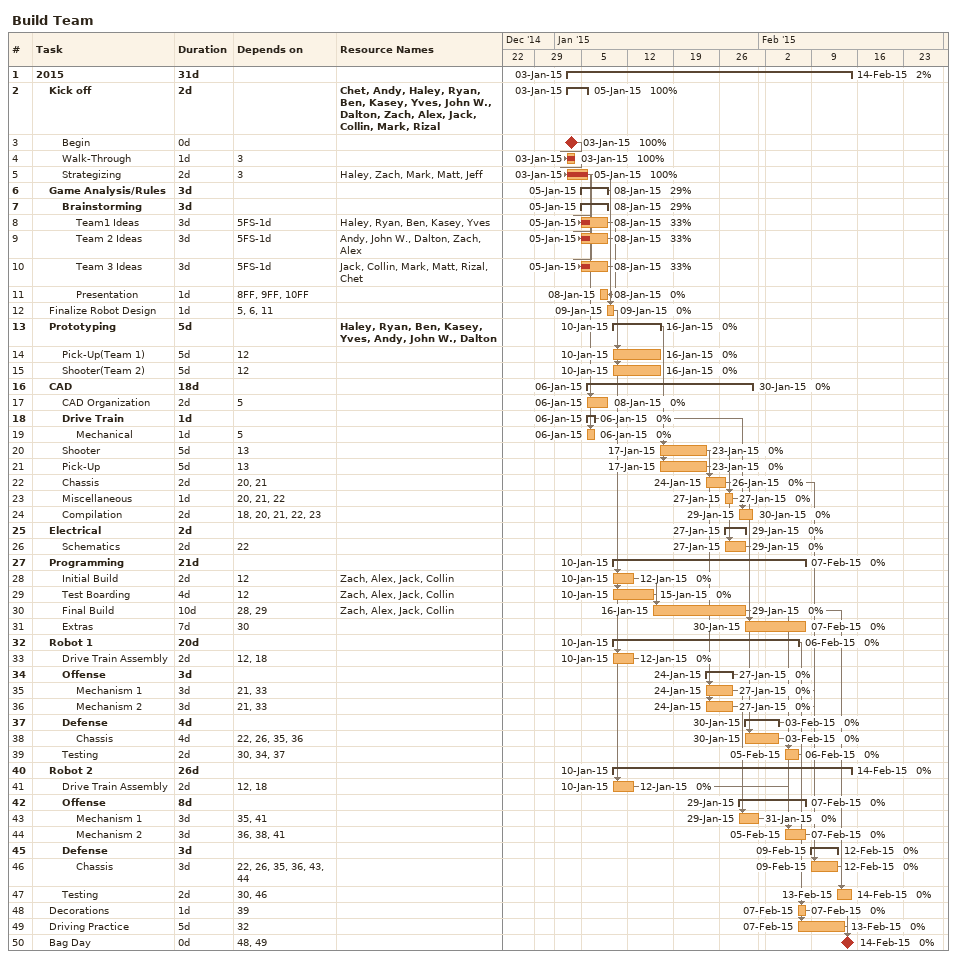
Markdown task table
Build Team

| ID | Level | Task | Duration | Start | Finish | Predecessors | Resources | % complete |
|---|---|---|---|---|---|---|---|---|
| 1 | 1 | **2015** | 31d | 2015-01-03 | 2015-02-14 |  |  | 2 |
| 2 | 2 | **Kick off** | 2d | 2015-01-03 | 2015-01-05 |  | Chet, Andy, Haley, Ryan, Ben, Kasey, Yves, John W., Dalton, Zach, Alex, Jack, Collin, Mark, Rizal | 100 |
| 3 | 3 | Begin | 0d | 2015-01-03 | 2015-01-03 |  |  | 100 |
| 4 | 3 | Walk-Through | 1d | 2015-01-03 | 2015-01-03 | 3 |  | 100 |
| 5 | 3 | Strategizing | 2d | 2015-01-03 | 2015-01-05 | 3 | Haley, Zach, Mark, Matt, Jeff | 100 |
| 6 | 2 | **Game Analysis/Rules** | 3d | 2015-01-05 | 2015-01-08 |  |  | 29 |
| 7 | 3 | **Brainstorming** | 3d | 2015-01-05 | 2015-01-08 |  |  | 29 |
| 8 | 4 | Team1 Ideas | 3d | 2015-01-05 | 2015-01-08 | 5FS-1d | Haley, Ryan, Ben, Kasey, Yves | 33 |
| 9 | 4 | Team 2 Ideas | 3d | 2015-01-05 | 2015-01-08 | 5FS-1d | Andy, John W., Dalton, Zach, Alex | 33 |
| 10 | 4 | Team 3 Ideas | 3d | 2015-01-05 | 2015-01-08 | 5FS-1d | Jack, Collin, Mark, Matt, Rizal, Chet | 33 |
| 11 | 4 | Presentation | 1d | 2015-01-08 | 2015-01-08 | 8FF, 9FF, 10FF |  | 0 |
| 12 | 2 | Finalize Robot Design | 1d | 2015-01-09 | 2015-01-09 | 5, 6, 11 |  | 0 |
| 13 | 2 | **Prototyping** | 5d | 2015-01-10 | 2015-01-16 |  | Haley, Ryan, Ben, Kasey, Yves, Andy, John W., Dalton | 0 |
| 14 | 3 | Pick-Up(Team 1) | 5d | 2015-01-10 | 2015-01-16 | 12 |  | 0 |
| 15 | 3 | Shooter(Team 2) | 5d | 2015-01-10 | 2015-01-16 | 12 |  | 0 |
| 16 | 2 | **CAD** | 18d | 2015-01-06 | 2015-01-30 |  |  | 0 |
| 17 | 3 | CAD Organization | 2d | 2015-01-06 | 2015-01-08 | 5 |  | 0 |
| 18 | 3 | **Drive Train** | 1d | 2015-01-06 | 2015-01-06 |  |  | 0 |
| 19 | 4 | Mechanical | 1d | 2015-01-06 | 2015-01-06 | 5 |  | 0 |
| 20 | 3 | Shooter | 5d | 2015-01-17 | 2015-01-23 | 13 |  | 0 |
| 21 | 3 | Pick-Up | 5d | 2015-01-17 | 2015-01-23 | 13 |  | 0 |
| 22 | 3 | Chassis | 2d | 2015-01-24 | 2015-01-26 | 20, 21 |  | 0 |
| 23 | 3 | Miscellaneous | 1d | 2015-01-27 | 2015-01-27 | 20, 21, 22 |  | 0 |
| 24 | 3 | Compilation | 2d | 2015-01-29 | 2015-01-30 | 18, 20, 21, 22, 23 |  | 0 |
| 25 | 2 | **Electrical** | 2d | 2015-01-27 | 2015-01-29 |  |  | 0 |
| 26 | 3 | Schematics | 2d | 2015-01-27 | 2015-01-29 | 22 |  | 0 |
| 27 | 2 | **Programming** | 21d | 2015-01-10 | 2015-02-07 |  |  | 0 |
| 28 | 3 | Initial Build | 2d | 2015-01-10 | 2015-01-12 | 12 | Zach, Alex, Jack, Collin | 0 |
| 29 | 3 | Test Boarding | 4d | 2015-01-10 | 2015-01-15 | 12 | Zach, Alex, Jack, Collin | 0 |
| 30 | 3 | Final Build | 10d | 2015-01-16 | 2015-01-29 | 28, 29 | Zach, Alex, Jack, Collin | 0 |
| 31 | 3 | Extras | 7d | 2015-01-30 | 2015-02-07 | 30 |  | 0 |
| 32 | 2 | **Robot 1** | 20d | 2015-01-10 | 2015-02-06 |  |  | 0 |
| 33 | 3 | Drive Train Assembly | 2d | 2015-01-10 | 2015-01-12 | 12, 18 |  | 0 |
| 34 | 3 | **Offense** | 3d | 2015-01-24 | 2015-01-27 |  |  | 0 |
| 35 | 4 | Mechanism 1 | 3d | 2015-01-24 | 2015-01-27 | 21, 33 |  | 0 |
| 36 | 4 | Mechanism 2 | 3d | 2015-01-24 | 2015-01-27 | 21, 33 |  | 0 |
| 37 | 3 | **Defense** | 4d | 2015-01-30 | 2015-02-03 |  |  | 0 |
| 38 | 4 | Chassis | 4d | 2015-01-30 | 2015-02-03 | 22, 26, 35, 36 |  | 0 |
| 39 | 3 | Testing | 2d | 2015-02-05 | 2015-02-06 | 30, 34, 37 |  | 0 |
| 40 | 2 | **Robot 2** | 26d | 2015-01-10 | 2015-02-14 |  |  | 0 |
| 41 | 3 | Drive Train Assembly | 2d | 2015-01-10 | 2015-01-12 | 12, 18 |  | 0 |
| 42 | 3 | **Offense** | 8d | 2015-01-29 | 2015-02-07 |  |  | 0 |
| 43 | 4 | Mechanism 1 | 3d | 2015-01-29 | 2015-01-31 | 35, 41 |  | 0 |
| 44 | 4 | Mechanism 2 | 3d | 2015-02-05 | 2015-02-07 | 36, 38, 41 |  | 0 |
| 45 | 3 | **Defense** | 3d | 2015-02-09 | 2015-02-12 |  |  | 0 |
| 46 | 4 | Chassis | 3d | 2015-02-09 | 2015-02-12 | 22, 26, 35, 36, 43, 44 |  | 0 |
| 47 | 3 | Testing | 2d | 2015-02-13 | 2015-02-14 | 30, 46 |  | 0 |
| 48 | 2 | Decorations | 1d | 2015-02-07 | 2015-02-07 | 39 |  | 0 |
| 49 | 2 | Driving Practice | 5d | 2015-02-07 | 2015-02-13 | 32 |  | 0 |
| 50 | 2 | Bag Day | 0d | 2015-02-14 | 2015-02-14 | 48, 49 |  | 0 |
